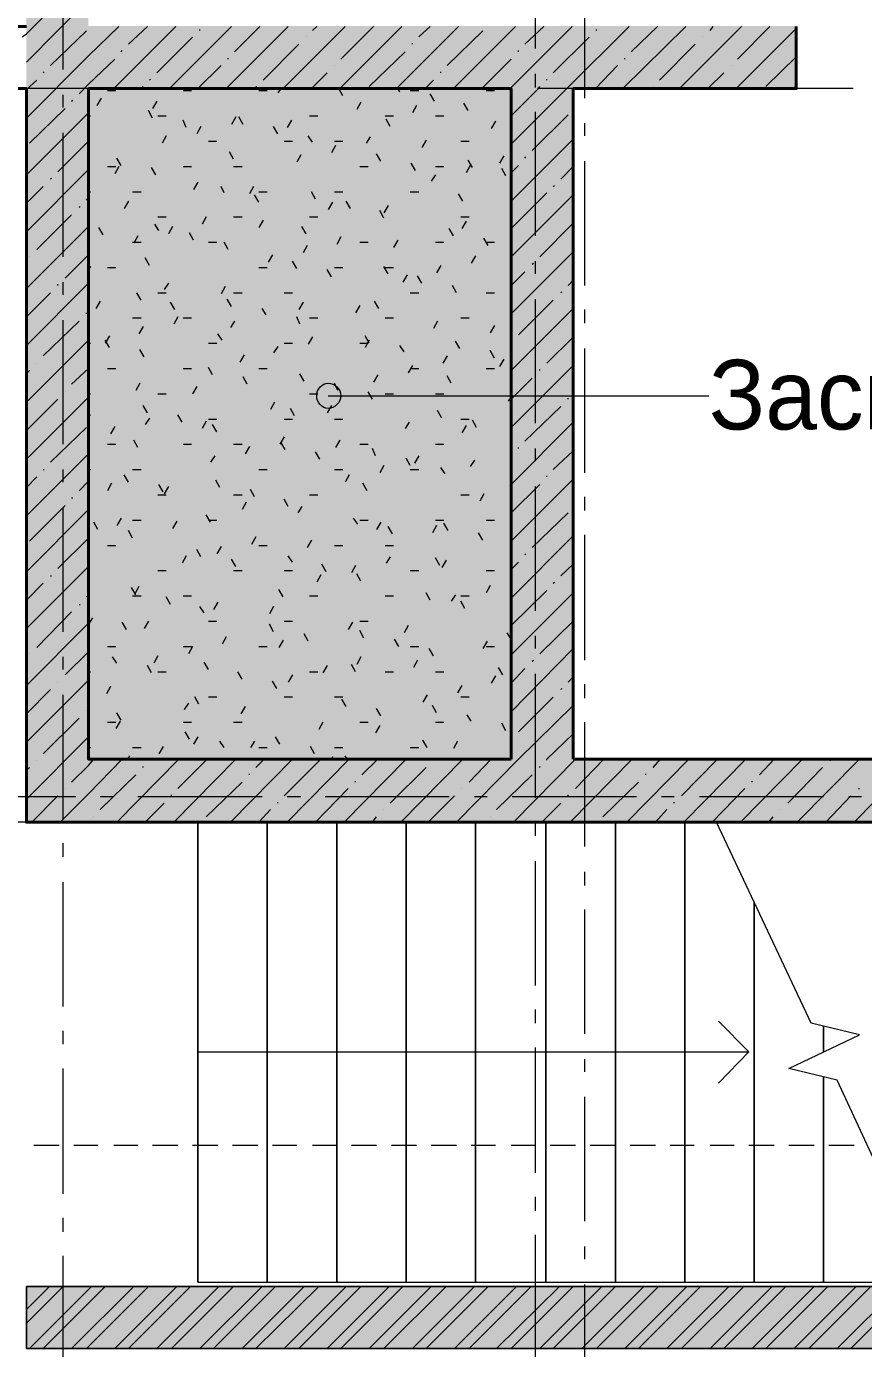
# Model space of a CAD drawing. Header units: millimetres. Extents: x -401725 to 250493, y 305116 to 802890.
# Drawn here: x -375129.738 to -375128.411, y 508976.454 to 508978.547 of the extents above; entities that cross this region are included whole.
import ezdxf

# ---------------------------------------------------------------- set-up
doc = ezdxf.new("R2010")
doc.units = ezdxf.units.MM
doc.layers.add('PDF _Геометрия', color=7, linetype='Continuous', true_color=0x1d1d1d)
doc.layers.add('PDF _Сплошная заливка', color=7, linetype='Continuous', true_color=0xffffff)
doc.layers.add('PDF _Текст', color=7, linetype='Continuous')

msp = doc.modelspace()

# ---------------------------------------------------------------- linework, layer by layer
at = {"layer": 'PDF _Геометрия', "color": 7, "lineweight": 9}
for points in [[(-375128.9314, 508978.5121), (-375128.9314, 508978.7088)], [(-375129.6797, 508978.4788), (-375129.6797, 508978.6754)], [(-375128.8531, 508978.4338), (-375128.8531, 508978.6304)], [(-375128.9314, 508978.4505), (-375128.9314, 508978.4721)], [(-375129.7381, 508977.2871), (-375129.7381, 508978.4487), (-375130.5447, 508978.4487)], [(-375129.6214, 508978.4488), (-375129.8181, 508978.4488)], [(-375129.5614, 508978.4488), (-375129.5814, 508978.4488)], [(-375129.3247, 508978.4488), (-375129.5214, 508978.4488)], [(-375129.2647, 508978.4488), (-375129.2847, 508978.4488)], [(-375129.0281, 508978.4488), (-375129.2247, 508978.4488)], [(-375128.9681, 508978.4488), (-375128.9881, 508978.4488)], [(-375128.7314, 508978.4488), (-375128.9281, 508978.4488)], [(-375128.6714, 508978.4488), (-375128.6931, 508978.4488)], [(-375128.4281, 508978.4488), (-375128.6314, 508978.4488)], [(-375129.6797, 508978.4188), (-375129.6797, 508978.4388)], [(-375128.9314, 508978.2155), (-375128.9314, 508978.4121)], [(-375129.6797, 508978.1821), (-375129.6797, 508978.3788)], [(-375128.8531, 508978.3738), (-375128.8531, 508978.3938)], [(-375128.8531, 508978.1371), (-375128.8531, 508978.3338)], [(-375128.9314, 508978.1555), (-375128.9314, 508978.1755)], [(-375129.6797, 508978.1221), (-375129.6797, 508978.1421)], [(-375128.9314, 508977.9188), (-375128.9314, 508978.1154)], [(-375128.8531, 508978.0771), (-375128.8531, 508978.0988)], [(-375129.6797, 508977.8855), (-375129.6797, 508978.0821)], [(-375128.8531, 508977.8405), (-375128.8531, 508978.0371)], [(-375129.2597, 508977.9621), (-375128.6564, 508977.9621)], [(-375128.9314, 508977.8588), (-375128.9314, 508977.8788)], [(-375129.6797, 508977.8255), (-375129.6797, 508977.8455)], [(-375128.9314, 508977.6221), (-375128.9314, 508977.8188)], [(-375128.8531, 508977.7805), (-375128.8531, 508977.8021)], [(-375129.6797, 508977.5888), (-375129.6797, 508977.7854)], [(-375128.8531, 508977.5438), (-375128.8531, 508977.7421)], [(-375128.9314, 508977.5621), (-375128.9314, 508977.5821)], [(-375129.6797, 508977.5288), (-375129.6797, 508977.5488)], [(-375128.9314, 508977.3255), (-375128.9314, 508977.5221)], [(-375128.8531, 508977.4838), (-375128.8531, 508977.5055)], [(-375129.6797, 508977.2921), (-375129.6797, 508977.4888)], [(-375128.8531, 508977.2488), (-375128.8531, 508977.4454)], [(-375129.6597, 508977.3271), (-375129.8581, 508977.3271)], [(-375129.5997, 508977.3271), (-375129.6214, 508977.3271)], [(-375129.3647, 508977.3271), (-375129.5614, 508977.3271)], [(-375129.3031, 508977.3271), (-375129.3247, 508977.3271)], [(-375129.0681, 508977.3271), (-375129.2647, 508977.3271)], [(-375129.0081, 508977.3271), (-375129.0281, 508977.3271)], [(-375128.7714, 508977.3271), (-375128.9681, 508977.3271)], [(-375128.7114, 508977.3271), (-375128.7314, 508977.3271)], [(-375128.4747, 508977.3271), (-375128.6714, 508977.3271)], [(-375128.4147, 508977.3271), (-375128.4347, 508977.3271)], [(-375129.4664, 508977.2871), (-375129.8147, 508977.2871), (-375129.8614, 508977.2871)], [(-375129.3564, 508977.2871), (-375129.4664, 508977.2871), (-375129.4664, 508976.5588), (-375129.4664, 508977.2871), (-375129.6397, 508977.2871)], [(-375129.3564, 508977.2871), (-375129.3564, 508976.5588), (-375129.3564, 508977.2871), (-375129.2464, 508977.2871)], [(-375129.2464, 508977.2871), (-375129.2464, 508976.5588), (-375129.2464, 508977.2871), (-375129.1364, 508977.2871)], [(-375129.1364, 508977.2871), (-375129.1364, 508976.5588), (-375129.1364, 508977.2871), (-375129.0264, 508977.2871)], [(-375129.0264, 508977.2871), (-375129.0264, 508976.5588), (-375129.0264, 508977.2871), (-375128.9147, 508977.2871)], [(-375128.9314, 508977.2655), (-375128.9314, 508977.2871)], [(-375128.9147, 508977.2871), (-375128.9147, 508976.5588), (-375128.9147, 508977.2871), (-375128.8047, 508977.2871)], [(-375128.8047, 508977.2871), (-375128.8047, 508976.5588), (-375128.8047, 508977.2871), (-375128.6947, 508977.2871)], [(-375128.6947, 508977.2871), (-375128.6947, 508976.5588), (-375128.6947, 508977.2871), (-375128.6447, 508977.2871)], [(-375128.4947, 508976.9688), (-375128.6447, 508977.2871)], [(-375127.5931, 508977.2871), (-375128.6447, 508977.2871)], [(-375129.6797, 508977.2321), (-375129.6797, 508977.2538)], [(-375128.9314, 508977.0288), (-375128.9314, 508977.2254)], [(-375128.8531, 508977.1871), (-375128.8531, 508977.2088)], [(-375129.6797, 508976.9955), (-375129.6797, 508977.1921)], [(-375128.8531, 508976.9521), (-375128.8531, 508977.1488)], [(-375128.9314, 508976.9688), (-375128.9314, 508976.9905)], [(-375129.6797, 508976.9355), (-375129.6797, 508976.9571)], [(-375128.6414, 508976.9721), (-375128.5931, 508976.9238), (-375128.6414, 508976.8738)], [(-375128.4181, 508976.9505), (-375128.4947, 508976.9688)], [(-375128.5297, 508976.8971), (-375128.4181, 508976.9504)], [(-375129.4664, 508976.9238), (-375129.3564, 508976.9238)], [(-375129.3564, 508976.9238), (-375129.2464, 508976.9238)], [(-375129.2464, 508976.9238), (-375129.1364, 508976.9238)], [(-375129.1364, 508976.9238), (-375129.0264, 508976.9238)], [(-375129.0264, 508976.9238), (-375128.9147, 508976.9238)], [(-375128.9314, 508976.7321), (-375128.9314, 508976.9304)], [(-375128.9147, 508976.9238), (-375128.8047, 508976.9238)], [(-375128.8047, 508976.9238), (-375128.6947, 508976.9238)], [(-375128.6947, 508976.9238), (-375128.5931, 508976.9238)], [(-375129.6797, 508976.6988), (-375129.6797, 508976.8971)], [(-375128.8531, 508976.8921), (-375128.8531, 508976.9121)], [(-375128.4531, 508976.8788), (-375128.5297, 508976.8971)], [(-375128.3047, 508976.5588), (-375128.4531, 508976.8788)], [(-375128.8531, 508976.6555), (-375128.8531, 508976.8521)], [(-375128.9314, 508976.6721), (-375128.9314, 508976.6938)], [(-375129.6797, 508976.6388), (-375129.6797, 508976.6605)], [(-375128.9314, 508976.4371), (-375128.9314, 508976.6338)], [(-375129.6797, 508976.4038), (-375129.6797, 508976.6004)], [(-375128.8531, 508976.5955), (-375128.8531, 508976.6154)], [(-375129.4664, 508976.5588), (-375129.3564, 508976.5588)], [(-375129.3564, 508976.5588), (-375129.2464, 508976.5588)], [(-375129.2464, 508976.5588), (-375129.1364, 508976.5588)], [(-375129.1364, 508976.5588), (-375129.0264, 508976.5588)], [(-375129.0264, 508976.5588), (-375128.9147, 508976.5588)], [(-375128.9147, 508976.5588), (-375128.8047, 508976.5588)], [(-375128.8047, 508976.5588), (-375128.6947, 508976.5588)], [(-375128.6947, 508976.5588), (-375128.5847, 508976.5588)], [(-375128.5847, 508976.5588), (-375128.4747, 508976.5588)], [(-375128.4747, 508976.5588), (-375128.3647, 508976.5588)], [(-375128.8531, 508976.3588), (-375128.8531, 508976.5554)]]:
    msp.add_lwpolyline(points, dxfattribs=at)
at = {"layer": 'PDF _Геометрия', "lineweight": 9}
for points in [[(-375129.7381, 508978.4905), (-375129.6397, 508978.5904)], [(-375129.7447, 508978.5305), (-375129.7381, 508978.5355), (-375129.6881, 508978.5854)], [(-375129.6397, 508978.5005), (-375129.5914, 508978.5471)], [(-375129.5997, 508978.4488), (-375129.5014, 508978.5471)], [(-375129.5764, 508978.5188), (-375129.5464, 508978.5471)], [(-375129.5114, 508978.4488), (-375129.4131, 508978.5471)], [(-375129.4214, 508978.4488), (-375129.3231, 508978.5471)], [(-375129.4081, 508978.5071), (-375129.3681, 508978.5471)], [(-375129.3314, 508978.4488), (-375129.2331, 508978.5471)], [(-375129.2847, 508978.5405), (-375129.2781, 508978.5471)], [(-375129.2414, 508978.4488), (-375129.1431, 508978.5471)], [(-375129.2397, 508978.4955), (-375129.1881, 508978.5471)], [(-375129.1514, 508978.4488), (-375129.0531, 508978.5471)], [(-375129.1164, 508978.5305), (-375129.0981, 508978.5471)], [(-375129.0614, 508978.4488), (-375128.9631, 508978.5471)], [(-375128.9714, 508978.4488), (-375128.8731, 508978.5471)], [(-375128.9481, 508978.5188), (-375128.9181, 508978.5471)], [(-375128.8814, 508978.4488), (-375128.7831, 508978.5471)], [(-375128.7931, 508978.4488), (-375128.6931, 508978.5471)], [(-375128.7797, 508978.5071), (-375128.7381, 508978.5471)], [(-375128.7031, 508978.4488), (-375128.6047, 508978.5471)], [(-375128.6547, 508978.5405), (-375128.6497, 508978.5471)], [(-375128.6114, 508978.4955), (-375128.5597, 508978.5471)], [(-375129.6997, 508978.4855), (-375129.6431, 508978.5404)], [(-375129.5314, 508978.4738), (-375129.4747, 508978.5304)], [(-375129.4631, 508978.5405), (-375129.4631, 508978.5421)], [(-375129.2947, 508978.5305), (-375129.2947, 508978.5305)], [(-375129.0714, 508978.4855), (-375129.0147, 508978.5404)], [(-375128.9031, 508978.4738), (-375128.8464, 508978.5304)], [(-375128.8347, 508978.5405), (-375128.8347, 508978.5421)], [(-375128.6664, 508978.5305), (-375128.6664, 508978.5305)], [(-375128.6131, 508978.4488), (-375128.5181, 508978.5438)], [(-375129.5881, 508978.5071), (-375129.5864, 508978.5088)], [(-375129.3631, 508978.4621), (-375129.3064, 508978.5188)], [(-375129.1947, 508978.4521), (-375129.1381, 508978.5071)], [(-375129.1264, 508978.5188), (-375129.1264, 508978.5205)], [(-375128.9581, 508978.5071), (-375128.9581, 508978.5088)], [(-375128.7347, 508978.4621), (-375128.6781, 508978.5188)], [(-375129.7381, 508978.4021), (-375129.6397, 508978.5004)], [(-375129.6397, 508978.4555), (-375129.5981, 508978.4954)], [(-375129.4664, 508978.4488), (-375129.4297, 508978.4854)], [(-375129.4181, 508978.4955), (-375129.4181, 508978.4971)], [(-375129.2497, 508978.4855), (-375129.2497, 508978.4855)], [(-375129.0164, 508978.4488), (-375128.9697, 508978.4954)], [(-375128.8364, 508978.4488), (-375128.8014, 508978.4854)], [(-375128.7897, 508978.4955), (-375128.7897, 508978.4971)], [(-375128.6214, 508978.4855), (-375128.6214, 508978.4855)], [(-375128.5664, 508978.4521), (-375128.5181, 508978.4988)], [(-375129.7381, 508978.4471), (-375129.7214, 508978.4621)], [(-375129.7114, 508978.4738), (-375129.7097, 508978.4755)], [(-375129.5431, 508978.4621), (-375129.5414, 508978.4638)], [(-375129.2864, 508978.4488), (-375129.2614, 508978.4738)], [(-375129.1064, 508978.4488), (-375129.0931, 508978.4621)], [(-375129.0814, 508978.4738), (-375129.0814, 508978.4755)], [(-375128.9131, 508978.4621), (-375128.9131, 508978.4638)], [(-375128.6581, 508978.4488), (-375128.6331, 508978.4738)], [(-375129.6547, 508978.4405), (-375129.6397, 508978.4555)], [(-375129.5564, 508978.4488), (-375129.5531, 508978.4521)], [(-375129.3747, 508978.4521), (-375129.3731, 508978.4521)], [(-375128.9697, 508978.3605), (-375128.8814, 508978.4488)], [(-375128.9697, 508978.4055), (-375128.9264, 508978.4488)], [(-375128.9264, 508978.4488), (-375128.9247, 508978.4521)], [(-375128.7447, 508978.4521), (-375128.7447, 508978.4521)], [(-375128.5231, 508978.4488), (-375128.5181, 508978.4538)], [(-375129.6664, 508978.4288), (-375129.6647, 508978.4305)], [(-375129.7381, 508978.3121), (-375129.6397, 508978.4104)], [(-375129.7331, 508978.3621), (-375129.6764, 508978.4171)], [(-375128.9364, 508978.3505), (-375128.8797, 508978.4071)], [(-375129.6881, 508978.3171), (-375129.6397, 508978.3654)], [(-375128.9697, 508978.2705), (-375128.8714, 508978.3688)], [(-375128.9481, 508978.3388), (-375128.9464, 508978.3405)], [(-375129.7381, 508978.2221), (-375129.6397, 508978.3204)], [(-375128.9697, 508978.3155), (-375128.9581, 508978.3271)], [(-375128.8914, 508978.3055), (-375128.8714, 508978.3255)], [(-375129.6997, 508978.3055), (-375129.6981, 508978.3071)], [(-375128.9031, 508978.2938), (-375128.9014, 508978.2955)], [(-375129.7381, 508978.2671), (-375129.7114, 508978.2938)], [(-375129.6431, 508978.2721), (-375129.6397, 508978.2755)], [(-375128.9697, 508978.2271), (-375128.9131, 508978.2838)], [(-375128.9697, 508978.1821), (-375128.8714, 508978.2804)], [(-375129.6547, 508978.2605), (-375129.6531, 508978.2621)], [(-375129.7214, 508978.1938), (-375129.6664, 508978.2488)], [(-375128.9247, 508978.1821), (-375128.8714, 508978.2354)], [(-375129.7381, 508978.1321), (-375129.6397, 508978.2304)], [(-375128.9697, 508978.0921), (-375128.8714, 508978.1904)], [(-375129.7331, 508978.1821), (-375129.7331, 508978.1821)], [(-375129.6764, 508978.1488), (-375129.6397, 508978.1855)], [(-375128.9364, 508978.1705), (-375128.9347, 508978.1721)], [(-375128.9697, 508978.1371), (-375128.9481, 508978.1588)], [(-375129.7381, 508978.0421), (-375129.6397, 508978.1404)], [(-375129.6881, 508978.1371), (-375129.6881, 508978.1388)], [(-375128.8914, 508978.1255), (-375128.8897, 508978.1271)], [(-375128.8797, 508978.1371), (-375128.8714, 508978.1455)], [(-375129.7381, 508978.0871), (-375129.6997, 508978.1254)], [(-375128.9581, 508978.0588), (-375128.9031, 508978.1138)], [(-375129.6431, 508978.0921), (-375129.6431, 508978.0938)], [(-375128.9697, 508978.0021), (-375128.8714, 508978.1004)], [(-375129.7114, 508978.0255), (-375129.6547, 508978.0804)], [(-375129.7381, 508977.9521), (-375129.6397, 508978.0504)], [(-375128.9697, 508978.0471), (-375128.9697, 508978.0488)], [(-375128.9131, 508978.0138), (-375128.8714, 508978.0554)], [(-375129.7381, 508977.9971), (-375129.7331, 508978.0021)], [(-375129.7214, 508978.0138), (-375129.7214, 508978.0138)], [(-375129.6664, 508977.9805), (-375129.6397, 508978.0055)], [(-375128.9697, 508977.9121), (-375128.8714, 508978.0104)], [(-375128.9247, 508978.0021), (-375128.9247, 508978.0038)], [(-375128.9697, 508977.9571), (-375128.9364, 508977.9904)], [(-375129.7381, 508977.8621), (-375129.6397, 508977.9604)], [(-375129.6764, 508977.9688), (-375129.6764, 508977.9688)], [(-375129.7381, 508977.9071), (-375129.6881, 508977.9571)], [(-375128.9481, 508977.8905), (-375128.8914, 508977.9454)], [(-375128.8797, 508977.9571), (-375128.8797, 508977.9588)], [(-375128.9697, 508977.8221), (-375128.8714, 508977.9204)], [(-375129.6997, 508977.8571), (-375129.6431, 508977.9121)], [(-375128.9581, 508977.8788), (-375128.9581, 508977.8805)], [(-375129.7381, 508977.7721), (-375129.6397, 508977.8704)], [(-375128.9697, 508977.8671), (-375128.9697, 508977.8671)], [(-375128.9031, 508977.8455), (-375128.8714, 508977.8754)], [(-375129.7114, 508977.8455), (-375129.7097, 508977.8455)], [(-375128.9131, 508977.8338), (-375128.9131, 508977.8355)], [(-375129.7381, 508977.8171), (-375129.7214, 508977.8338)], [(-375129.6547, 508977.8121), (-375129.6397, 508977.8271)], [(-375128.9697, 508977.7321), (-375128.8714, 508977.8304)], [(-375128.9697, 508977.7771), (-375128.9247, 508977.8221)], [(-375129.6664, 508977.8005), (-375129.6647, 508977.8005)], [(-375129.7381, 508977.6838), (-375129.6397, 508977.7821)], [(-375129.7331, 508977.7321), (-375129.6764, 508977.7888)], [(-375128.9364, 508977.7221), (-375128.8797, 508977.7771)], [(-375129.6881, 508977.6888), (-375129.6397, 508977.7371)], [(-375128.9697, 508977.6421), (-375128.8714, 508977.7404)], [(-375128.9481, 508977.7105), (-375128.9464, 508977.7121)], [(-375129.7381, 508977.5938), (-375129.6397, 508977.6921)], [(-375128.9697, 508977.6871), (-375128.9581, 508977.6988)], [(-375128.8914, 508977.6771), (-375128.8714, 508977.6955)], [(-375129.6997, 508977.6771), (-375129.6981, 508977.6771)], [(-375128.9031, 508977.6655), (-375128.9014, 508977.6671)], [(-375129.7381, 508977.6388), (-375129.7114, 508977.6655)], [(-375129.6431, 508977.6438), (-375129.6397, 508977.6471)], [(-375128.9697, 508977.5988), (-375128.9131, 508977.6538)], [(-375128.9697, 508977.5521), (-375128.8714, 508977.6504)], [(-375129.6547, 508977.6321), (-375129.6531, 508977.6321)], [(-375129.7214, 508977.5638), (-375129.6664, 508977.6204)], [(-375128.9247, 508977.5538), (-375128.8714, 508977.6054)], [(-375129.7381, 508977.5038), (-375129.6397, 508977.6021)], [(-375128.9697, 508977.4621), (-375128.8714, 508977.5621)], [(-375129.7331, 508977.5538), (-375129.7331, 508977.5538)], [(-375129.6764, 508977.5205), (-375129.6397, 508977.5571)], [(-375128.9364, 508977.5421), (-375128.9347, 508977.5438)], [(-375128.9697, 508977.5071), (-375128.9481, 508977.5305)], [(-375129.7381, 508977.4138), (-375129.6397, 508977.5121)], [(-375129.6881, 508977.5088), (-375129.6881, 508977.5088)], [(-375128.8797, 508977.5088), (-375128.8714, 508977.5171)], [(-375129.7381, 508977.4588), (-375129.6997, 508977.4971)], [(-375128.9581, 508977.4305), (-375128.9031, 508977.4854)], [(-375128.8914, 508977.4971), (-375128.8897, 508977.4988)], [(-375129.6431, 508977.4638), (-375129.6431, 508977.4638)], [(-375128.9581, 508977.3871), (-375128.8714, 508977.4721)], [(-375129.7114, 508977.3955), (-375129.6547, 508977.4521)], [(-375129.7381, 508977.3238), (-375129.6397, 508977.4221)], [(-375128.9697, 508977.4188), (-375128.9697, 508977.4188)], [(-375128.9131, 508977.3855), (-375128.9131, 508977.3871), (-375128.8714, 508977.4271)], [(-375129.7381, 508977.3688), (-375129.7331, 508977.3738)], [(-375129.7214, 508977.3855), (-375129.7214, 508977.3855)], [(-375129.6664, 508977.3505), (-375129.6397, 508977.3771)], [(-375129.6397, 508977.3321), (-375129.5864, 508977.3871)], [(-375129.6397, 508977.3771), (-375129.6314, 508977.3871)], [(-375129.5947, 508977.2871), (-375129.4964, 508977.3871)], [(-375129.5531, 508977.3738), (-375129.5531, 508977.3755)], [(-375129.5431, 508977.3855), (-375129.5414, 508977.3871)], [(-375129.5047, 508977.2871), (-375129.4064, 508977.3871)], [(-375129.4981, 508977.3405), (-375129.4514, 508977.3871)], [(-375129.4147, 508977.2871), (-375129.3164, 508977.3871)], [(-375129.3747, 508977.3738), (-375129.3614, 508977.3871)], [(-375129.3297, 508977.3288), (-375129.2731, 508977.3854)], [(-375129.3247, 508977.2871), (-375129.2264, 508977.3871)], [(-375129.2347, 508977.2871), (-375129.1364, 508977.3871)], [(-375129.2064, 508977.3621), (-375129.1814, 508977.3871)], [(-375129.1614, 508977.3171), (-375129.1047, 508977.3738)], [(-375129.1447, 508977.2871), (-375129.0464, 508977.3871)], [(-375129.0931, 508977.3855), (-375129.0931, 508977.3855)], [(-375129.0564, 508977.2871), (-375128.9581, 508977.3871)], [(-375129.0364, 508977.3505), (-375129.0014, 508977.3871)], [(-375128.9664, 508977.2871), (-375128.8681, 508977.3871)], [(-375128.9247, 508977.3738), (-375128.9247, 508977.3755)], [(-375128.8764, 508977.2871), (-375128.7781, 508977.3871)], [(-375128.8681, 508977.3405), (-375128.8231, 508977.3871)], [(-375128.7864, 508977.2871), (-375128.6881, 508977.3871)], [(-375128.7447, 508977.3738), (-375128.7331, 508977.3871)], [(-375128.6997, 508977.3288), (-375128.6447, 508977.3854)], [(-375128.6964, 508977.2871), (-375128.5981, 508977.3871)], [(-375128.6064, 508977.2871), (-375128.5081, 508977.3871)], [(-375128.5764, 508977.3621), (-375128.5531, 508977.3871)], [(-375128.5314, 508977.3171), (-375128.4764, 508977.3738)], [(-375128.5164, 508977.2871), (-375128.4181, 508977.3871)], [(-375128.4647, 508977.3855), (-375128.4631, 508977.3855)], [(-375128.4264, 508977.2871), (-375128.3281, 508977.3871)], [(-375129.6214, 508977.3071), (-375129.5647, 508977.3621)], [(-375129.3847, 508977.3621), (-375129.3847, 508977.3638)], [(-375128.9931, 508977.3071), (-375128.9364, 508977.3621)], [(-375128.7564, 508977.3621), (-375128.7564, 508977.3638)], [(-375129.6847, 508977.2871), (-375129.6397, 508977.3321)], [(-375129.6764, 508977.3405), (-375129.6764, 508977.3405)], [(-375129.4531, 508977.2955), (-375129.3964, 508977.3504)], [(-375129.2797, 508977.2871), (-375129.2281, 508977.3404)], [(-375129.2164, 508977.3505), (-375129.2164, 508977.3521)], [(-375129.0481, 508977.3405), (-375129.0481, 508977.3405)], [(-375128.8247, 508977.2955), (-375128.7681, 508977.3504)], [(-375128.6514, 508977.2871), (-375128.5997, 508977.3404)], [(-375128.5881, 508977.3505), (-375128.5881, 508977.3521)], [(-375128.4197, 508977.3405), (-375128.4181, 508977.3405)], [(-375129.7297, 508977.2871), (-375129.6881, 508977.3288)], [(-375129.5497, 508977.2871), (-375129.5197, 508977.3171)], [(-375129.5081, 508977.3288), (-375129.5081, 508977.3305)], [(-375129.3397, 508977.3171), (-375129.3397, 508977.3188)], [(-375129.1014, 508977.2871), (-375129.0597, 508977.3288)], [(-375128.9214, 508977.2871), (-375128.8914, 508977.3171)], [(-375128.8797, 508977.3288), (-375128.8797, 508977.3305)], [(-375128.7114, 508977.3171), (-375128.7114, 508977.3188)], [(-375128.4714, 508977.2871), (-375128.4314, 508977.3288)], [(-375129.6314, 508977.2955), (-375129.6314, 508977.2955)], [(-375129.3697, 508977.2871), (-375129.3514, 508977.3071)], [(-375129.1897, 508977.2871), (-375129.1831, 508977.2955)], [(-375129.1714, 508977.3071), (-375129.1714, 508977.3071)], [(-375129.0031, 508977.2955), (-375129.0031, 508977.2955)], [(-375128.7414, 508977.2871), (-375128.7231, 508977.3071)], [(-375128.5614, 508977.2871), (-375128.5547, 508977.2955)], [(-375128.5431, 508977.3071), (-375128.5431, 508977.3071)]]:
    msp.add_lwpolyline(points, dxfattribs=at)
at = {"layer": 'PDF _Геометрия', "color": 7, "lineweight": 40}
for points in [[(-375129.7381, 508978.5471), (-375129.8164, 508978.5471), (-375129.8164, 508978.4488), (-375129.7381, 508978.4488)], [(-375128.8714, 508978.4488), (-375128.5181, 508978.4488), (-375128.5181, 508978.5471)], [(-375129.7381, 508978.4488), (-375129.7381, 508977.2872), (-375129.6397, 508977.2872)], [(-375129.6397, 508978.4488), (-375128.9698, 508978.4488)], [(-375128.9697, 508977.3871), (-375129.6397, 508977.3871), (-375129.6397, 508978.4487)], [(-375128.9697, 508978.4488), (-375128.9697, 508977.3872)], [(-375128.8714, 508977.3871), (-375128.8714, 508978.4487)], [(-375127.5931, 508977.3871), (-375128.8713, 508977.3871)], [(-375129.6397, 508977.2871), (-375127.5931, 508977.2871)]]:
    msp.add_lwpolyline(points, dxfattribs=at)
at = {"layer": 'PDF _Геометрия', "color": 7, "lineweight": 20}
msp.add_lwpolyline([(-375128.9697, 508978.4488), (-375129.6397, 508978.4488), (-375129.6397, 508977.3872), (-375128.9697, 508977.3872)], close=True, dxfattribs=at)
at = {"layer": 'PDF _Геометрия', "color": 8, "lineweight": 9, "true_color": 0x808080}
for points in [[(-375129.6097, 508978.4455), (-375129.5964, 508978.4455)], [(-375129.4897, 508978.4455), (-375129.4764, 508978.4455)], [(-375129.4264, 508978.4488), (-375129.4281, 508978.4471)], [(-375129.3697, 508978.4455), (-375129.3564, 508978.4455)], [(-375129.3347, 508978.4488), (-375129.3397, 508978.4421)], [(-375129.2364, 508978.4371), (-375129.2431, 508978.4488)], [(-375129.1464, 508978.4438), (-375129.1497, 508978.4488)], [(-375129.1297, 508978.4455), (-375129.1164, 508978.4455)], [(-375129.0097, 508978.4455), (-375128.9964, 508978.4455)], [(-375129.6197, 508978.4338), (-375129.6264, 508978.4221)], [(-375129.5314, 508978.4288), (-375129.5381, 508978.4171)], [(-375129.2081, 508978.4271), (-375129.2147, 508978.4155)], [(-375129.1197, 508978.4221), (-375129.1264, 508978.4105)], [(-375129.0914, 508978.4288), (-375129.0981, 508978.4405)], [(-375129.0381, 508978.4138), (-375129.0447, 508978.4255)], [(-375129.6397, 508978.4055), (-375129.6364, 508978.4055)], [(-375129.5381, 508978.4021), (-375129.5447, 508978.4138)], [(-375129.5297, 508978.4055), (-375129.5164, 508978.4055)], [(-375129.4064, 508978.4038), (-375129.4131, 508978.3921)], [(-375129.3947, 508978.3921), (-375129.4014, 508978.4038)], [(-375129.2897, 508978.4055), (-375129.2764, 508978.4055)], [(-375129.1697, 508978.4055), (-375129.1564, 508978.4055)], [(-375129.1614, 508978.3888), (-375129.1681, 508978.4005)], [(-375129.0897, 508978.4055), (-375129.0764, 508978.4055)], [(-375129.4847, 508978.3871), (-375129.4897, 508978.3988)], [(-375129.4614, 508978.3888), (-375129.4681, 508978.3771)], [(-375129.3397, 508978.3771), (-375129.3464, 508978.3888)], [(-375129.3181, 508978.3988), (-375129.3247, 508978.3871)], [(-375128.9947, 508978.3971), (-375129.0014, 508978.3855)], [(-375129.5164, 508978.3738), (-375129.5231, 508978.3621)], [(-375129.4497, 508978.3655), (-375129.4364, 508978.3655)], [(-375129.3297, 508978.3655), (-375129.3164, 508978.3655)], [(-375129.2847, 508978.3638), (-375129.2914, 508978.3738)], [(-375129.2481, 508978.3588), (-375129.2547, 508978.3471)], [(-375129.2497, 508978.3655), (-375129.2364, 508978.3655)], [(-375129.1931, 508978.3721), (-375129.1997, 508978.3621)], [(-375129.1047, 508978.3671), (-375129.1114, 508978.3555)], [(-375129.0497, 508978.3655), (-375129.0364, 508978.3655)], [(-375129.5881, 508978.3271), (-375129.5947, 508978.3388)], [(-375129.4097, 508978.3371), (-375129.4164, 508978.3488)], [(-375129.3031, 508978.3438), (-375129.3097, 508978.3321)], [(-375129.1764, 508978.3338), (-375129.1831, 508978.3455)], [(-375128.9814, 508978.3421), (-375128.9881, 508978.3305)], [(-375129.6097, 508978.3255), (-375129.5964, 508978.3255)], [(-375129.5914, 508978.3255), (-375129.5981, 508978.3138)], [(-375129.5331, 508978.3121), (-375129.5397, 508978.3238)], [(-375129.4897, 508978.3255), (-375129.4764, 508978.3255)], [(-375129.4097, 508978.3255), (-375129.3964, 508978.3255)], [(-375129.2097, 508978.3255), (-375129.1964, 508978.3255)], [(-375129.1214, 508978.3188), (-375129.1281, 508978.3305)], [(-375129.0897, 508978.3255), (-375129.0764, 508978.3255)], [(-375129.0347, 508978.3271), (-375129.0414, 508978.3155)], [(-375129.0314, 508978.3238), (-375129.0381, 508978.3355)], [(-375128.9781, 508978.3105), (-375128.9847, 508978.3221)], [(-375129.4664, 508978.3005), (-375129.4731, 508978.2888)], [(-375129.0897, 508978.3121), (-375129.0964, 508978.3021)], [(-375129.6397, 508978.2855), (-375129.6364, 508978.2855)], [(-375129.5697, 508978.2855), (-375129.5564, 508978.2855)], [(-375129.4247, 508978.2838), (-375129.4297, 508978.2938)], [(-375129.3781, 508978.2938), (-375129.3847, 508978.2821)], [(-375129.3697, 508978.2688), (-375129.3764, 508978.2805)], [(-375129.3697, 508978.2855), (-375129.3564, 508978.2855)], [(-375129.2797, 508978.2738), (-375129.2864, 508978.2855)], [(-375129.2497, 508978.2855), (-375129.2364, 508978.2855)], [(-375129.1297, 508978.2855), (-375129.1164, 508978.2855)], [(-375129.0464, 508978.2705), (-375129.0531, 508978.2821)], [(-375129.5764, 508978.2705), (-375129.5831, 508978.2588)], [(-375129.2531, 508978.2688), (-375129.2597, 508978.2571)], [(-375129.2247, 508978.2588), (-375129.2314, 508978.2705)], [(-375129.1714, 508978.2438), (-375129.1781, 508978.2555)], [(-375129.1647, 508978.2638), (-375129.1714, 508978.2521)], [(-375129.5281, 508978.2238), (-375129.5347, 508978.2338)], [(-375129.5297, 508978.2455), (-375129.5164, 508978.2455)], [(-375129.4531, 508978.2455), (-375129.4597, 508978.2338)], [(-375129.4097, 508978.2455), (-375129.3964, 508978.2455)], [(-375129.3631, 508978.2405), (-375129.3697, 508978.2288)], [(-375129.2897, 508978.2455), (-375129.2764, 508978.2455)], [(-375129.0497, 508978.2455), (-375129.0364, 508978.2455)], [(-375129.0414, 508978.2388), (-375129.0481, 508978.2271)], [(-375129.6164, 508978.2171), (-375129.6231, 508978.2288)], [(-375129.5614, 508978.2155), (-375129.5681, 508978.2038)], [(-375129.5064, 508978.2305), (-375129.5131, 508978.2188)], [(-375129.4731, 508978.2088), (-375129.4797, 508978.2205)], [(-375129.2947, 508978.2188), (-375129.3014, 508978.2305)], [(-375129.2397, 508978.2138), (-375129.2464, 508978.2021)], [(-375129.0614, 508978.2155), (-375129.0681, 508978.2271)], [(-375129.0064, 508978.2005), (-375129.0131, 508978.2121)], [(-375129.5697, 508978.2055), (-375129.5564, 508978.2055)], [(-375129.4497, 508978.2055), (-375129.4364, 508978.2055)], [(-375129.4181, 508978.1938), (-375129.4247, 508978.2055)], [(-375129.2931, 508978.2005), (-375129.2997, 508978.1888)], [(-375129.2097, 508978.2055), (-375129.1964, 508978.2055)], [(-375129.1497, 508978.2088), (-375129.1564, 508978.1971)], [(-375129.0897, 508978.2055), (-375129.0764, 508978.2055)], [(-375129.0097, 508978.2055), (-375128.9964, 508978.2055)], [(-375129.5431, 508978.1688), (-375129.5497, 508978.1805)], [(-375129.3481, 508978.1855), (-375129.3547, 508978.1738)], [(-375129.3097, 508978.1638), (-375129.3164, 508978.1755)], [(-375129.0264, 508978.1838), (-375129.0331, 508978.1721)], [(-375129.6364, 508978.1671), (-375129.6397, 508978.1605)], [(-375129.6097, 508978.1655), (-375129.5964, 508978.1655)], [(-375129.3697, 508978.1655), (-375129.3564, 508978.1655)], [(-375129.2547, 508978.1505), (-375129.2614, 508978.1621)], [(-375129.2497, 508978.1655), (-375129.2364, 508978.1655)], [(-375129.1647, 508978.1555), (-375129.1714, 508978.1671)], [(-375129.1697, 508978.1655), (-375129.1564, 508978.1655)], [(-375129.1347, 508978.1538), (-375129.1414, 508978.1421)], [(-375129.1114, 508978.1405), (-375129.1181, 508978.1521)], [(-375129.0814, 508978.1688), (-375129.0881, 508978.1571)], [(-375129.5131, 508978.1405), (-375129.5197, 508978.1305)], [(-375129.4231, 508978.1355), (-375129.4297, 508978.1238)], [(-375129.0564, 508978.1255), (-375129.0631, 508978.1371)], [(-375129.6214, 508978.1121), (-375129.6281, 508978.1005)], [(-375129.5564, 508978.1138), (-375129.5631, 508978.1255)], [(-375129.5297, 508978.1255), (-375129.5164, 508978.1255)], [(-375129.5031, 508978.0988), (-375129.5097, 508978.1105)], [(-375129.4131, 508978.1038), (-375129.4197, 508978.1155)], [(-375129.4097, 508978.1255), (-375129.3964, 508978.1255)], [(-375129.3297, 508978.1255), (-375129.3164, 508978.1255)], [(-375129.2997, 508978.1105), (-375129.3064, 508978.0988)], [(-375129.1797, 508978.1005), (-375129.1864, 508978.1121)], [(-375129.1297, 508978.1255), (-375129.1164, 508978.1255)], [(-375129.0097, 508978.1255), (-375128.9964, 508978.1255)], [(-375129.5697, 508978.0855), (-375129.5564, 508978.0855)], [(-375129.4981, 508978.0871), (-375129.5047, 508978.0755)], [(-375129.4897, 508978.0855), (-375129.4764, 508978.0855)], [(-375129.3581, 508978.0905), (-375129.3647, 508978.1005)], [(-375129.3047, 508978.0755), (-375129.3097, 508978.0871)], [(-375129.2897, 508978.0855), (-375129.2764, 508978.0855)], [(-375129.2097, 508978.1055), (-375129.2164, 508978.0938)], [(-375129.1697, 508978.0855), (-375129.1564, 508978.0855)], [(-375129.0497, 508978.0855), (-375129.0364, 508978.0855)], [(-375129.5531, 508978.0721), (-375129.5597, 508978.0605)], [(-375129.4081, 508978.0805), (-375129.4147, 508978.0705)], [(-375129.0864, 508978.0805), (-375129.0931, 508978.0688)], [(-375128.9964, 508978.0738), (-375129.0031, 508978.0621)], [(-375129.6397, 508978.0455), (-375129.6364, 508978.0455)], [(-375129.6064, 508978.0571), (-375129.6131, 508978.0455)], [(-375129.6064, 508978.0388), (-375129.6131, 508978.0505)], [(-375129.4497, 508978.0455), (-375129.4364, 508978.0455)], [(-375129.4281, 508978.0505), (-375129.4347, 508978.0605)], [(-375129.3297, 508978.0455), (-375129.3164, 508978.0455)], [(-375129.2847, 508978.0555), (-375129.2914, 508978.0438)], [(-375129.2097, 508978.0455), (-375129.1964, 508978.0455)], [(-375129.1947, 508978.0455), (-375129.2014, 508978.0571)], [(-375129.1947, 508978.0505), (-375129.2014, 508978.0388)], [(-375129.0514, 508978.0371), (-375129.0581, 508978.0488)], [(-375129.5514, 508978.0238), (-375129.5581, 508978.0355)], [(-375129.3931, 508978.0271), (-375129.3997, 508978.0155)], [(-375129.3397, 508978.0405), (-375129.3464, 508978.0305)], [(-375129.1397, 508978.0321), (-375129.1464, 508978.0421)], [(-375129.0714, 508978.0255), (-375129.0781, 508978.0138)], [(-375128.9964, 508978.0221), (-375129.0031, 508978.0338)], [(-375129.6097, 508978.0055), (-375129.5964, 508978.0055)], [(-375129.4897, 508978.0055), (-375129.4764, 508978.0055)], [(-375129.4431, 508977.9955), (-375129.4497, 508978.0071)], [(-375129.3697, 508978.0055), (-375129.3564, 508978.0055)], [(-375129.1264, 508978.0105), (-375129.1331, 508977.9988)], [(-375129.1297, 508978.0055), (-375129.1164, 508978.0055)], [(-375129.0097, 508978.0055), (-375128.9964, 508978.0055)], [(-375128.9814, 508978.0205), (-375128.9881, 508978.0088)], [(-375129.5581, 508977.9821), (-375129.5647, 508977.9705)], [(-375129.3881, 508977.9805), (-375129.3947, 508977.9921)], [(-375129.2981, 508977.9855), (-375129.3047, 508977.9971)], [(-375129.2447, 508977.9705), (-375129.2497, 508977.9821)], [(-375129.1814, 508977.9955), (-375129.1881, 508977.9838)], [(-375129.0647, 508977.9821), (-375129.0714, 508977.9938)], [(-375129.6397, 508977.9655), (-375129.6364, 508977.9655)], [(-375129.5297, 508977.9655), (-375129.5164, 508977.9655)], [(-375129.4681, 508977.9771), (-375129.4747, 508977.9655)], [(-375129.2897, 508977.9655), (-375129.2764, 508977.9655)], [(-375129.1897, 508977.9571), (-375129.1964, 508977.9688)], [(-375129.1697, 508977.9655), (-375129.1564, 508977.9655)], [(-375129.0897, 508977.9655), (-375129.0764, 508977.9655)], [(-375128.9697, 508977.9605), (-375128.9747, 508977.9538)], [(-375129.5464, 508977.9355), (-375129.5531, 508977.9471)], [(-375129.3447, 508977.9521), (-375129.3514, 508977.9405)], [(-375129.3131, 508977.9305), (-375129.3197, 508977.9421)], [(-375129.2547, 508977.9471), (-375129.2614, 508977.9355)], [(-375129.0797, 508977.9271), (-375129.0864, 508977.9388)], [(-375129.6364, 508977.9305), (-375129.6397, 508977.9371)], [(-375129.5431, 508977.9271), (-375129.5497, 508977.9171)], [(-375129.4914, 508977.9205), (-375129.4981, 508977.9321)], [(-375129.4531, 508977.9221), (-375129.4597, 508977.9105)], [(-375129.4497, 508977.9255), (-375129.4364, 508977.9255)], [(-375129.3297, 508977.9255), (-375129.3164, 508977.9255)], [(-375129.2497, 508977.9255), (-375129.2364, 508977.9255)], [(-375129.1314, 508977.9205), (-375129.1381, 508977.9105)], [(-375129.0497, 508977.9255), (-375129.0364, 508977.9255)], [(-375129.0247, 508977.9121), (-375129.0314, 508977.9238)], [(-375129.5981, 508977.9138), (-375129.6047, 508977.9021)], [(-375129.4364, 508977.9055), (-375129.4431, 508977.9171)], [(-375129.3297, 508977.8971), (-375129.3364, 508977.8855)], [(-375129.0414, 508977.9155), (-375129.0481, 508977.9038)], [(-375129.6097, 508977.8855), (-375129.5964, 508977.8855)], [(-375129.5614, 508977.8805), (-375129.5681, 508977.8921)], [(-375129.4897, 508977.8855), (-375129.4764, 508977.8855)], [(-375129.4097, 508977.8855), (-375129.3964, 508977.8855)], [(-375129.3847, 508977.8821), (-375129.3914, 508977.8705)], [(-375129.3281, 508977.8771), (-375129.3347, 508977.8888)], [(-375129.2414, 508977.8921), (-375129.2481, 508977.8805)], [(-375129.2097, 508977.8855), (-375129.1964, 508977.8855)], [(-375129.1847, 508977.8671), (-375129.1897, 508977.8788)], [(-375129.0897, 508977.8855), (-375129.0764, 508977.8855)], [(-375129.4397, 508977.8671), (-375129.4464, 508977.8571)], [(-375129.2731, 508977.8621), (-375129.2797, 508977.8738)], [(-375129.1297, 508977.8521), (-375129.1364, 508977.8638)], [(-375129.1164, 508977.8671), (-375129.1231, 508977.8555)], [(-375129.0281, 508977.8605), (-375129.0347, 508977.8505)], [(-375129.6397, 508977.8455), (-375129.6364, 508977.8455)], [(-375129.5764, 508977.8255), (-375129.5831, 508977.8371)], [(-375129.5697, 508977.8455), (-375129.5564, 508977.8455)], [(-375129.3697, 508977.8455), (-375129.3564, 508977.8455)], [(-375129.2497, 508977.8455), (-375129.2364, 508977.8455)], [(-375129.2264, 508977.8371), (-375129.2331, 508977.8255)], [(-375129.1714, 508977.8521), (-375129.1781, 508977.8405)], [(-375129.1297, 508977.8455), (-375129.1164, 508977.8455)], [(-375129.0747, 508977.8388), (-375129.0814, 508977.8488)], [(-375129.6031, 508977.8238), (-375129.6097, 508977.8121)], [(-375129.5214, 508977.8105), (-375129.5281, 508977.8221)], [(-375129.5131, 508977.8188), (-375129.5197, 508977.8071)], [(-375129.4314, 508977.8171), (-375129.4381, 508977.8288)], [(-375129.3764, 508977.8021), (-375129.3831, 508977.8138)], [(-375129.1981, 508977.8121), (-375129.2047, 508977.8238)], [(-375128.9697, 508977.8171), (-375128.9714, 508977.8205)], [(-375129.5297, 508977.8055), (-375129.5164, 508977.8055)], [(-375129.4097, 508977.8055), (-375129.3964, 508977.8055)], [(-375129.3897, 508977.7938), (-375129.3964, 508977.7821)], [(-375129.3231, 508977.7871), (-375129.3297, 508977.7988)], [(-375129.2897, 508977.8055), (-375129.2764, 508977.8055)], [(-375129.0497, 508977.8055), (-375129.0364, 508977.8055)], [(-375129.0131, 508977.8071), (-375129.0197, 508977.7955)], [(-375129.4464, 508977.7621), (-375129.4531, 508977.7738)], [(-375129.3014, 508977.7871), (-375129.3081, 508977.7771)], [(-375129.6247, 508977.7505), (-375129.6314, 508977.7621)], [(-375129.5881, 508977.7688), (-375129.5947, 508977.7571)], [(-375129.5697, 508977.7655), (-375129.5564, 508977.7655)], [(-375129.4997, 508977.7638), (-375129.5064, 508977.7521)], [(-375129.4497, 508977.7655), (-375129.4364, 508977.7655)], [(-375129.2131, 508977.7588), (-375129.2197, 508977.7688)], [(-375129.2097, 508977.7655), (-375129.1964, 508977.7655)], [(-375129.1764, 508977.7621), (-375129.1831, 508977.7505)], [(-375129.1581, 508977.7438), (-375129.1647, 508977.7555)], [(-375129.0881, 508977.7571), (-375129.0947, 508977.7455)], [(-375129.0897, 508977.7655), (-375129.0764, 508977.7655)], [(-375129.0697, 508977.7488), (-375129.0764, 508977.7605)], [(-375129.0097, 508977.7655), (-375128.9964, 508977.7655)], [(-375129.5697, 508977.7371), (-375129.5764, 508977.7488)], [(-375129.3747, 508977.7388), (-375129.3814, 508977.7271)], [(-375129.2864, 508977.7338), (-375129.2931, 508977.7221)], [(-375129.0147, 508977.7338), (-375129.0214, 508977.7455)], [(-375129.6097, 508977.7255), (-375129.5964, 508977.7255)], [(-375129.4847, 508977.7088), (-375129.4914, 508977.6971)], [(-375129.4614, 508977.7071), (-375129.4681, 508977.7188)], [(-375129.4297, 508977.7238), (-375129.4364, 508977.7121)], [(-375129.3697, 508977.7255), (-375129.3564, 508977.7255)], [(-375129.3164, 508977.6988), (-375129.3231, 508977.7088)], [(-375129.2497, 508977.7255), (-375129.2364, 508977.7255)], [(-375129.1697, 508977.7255), (-375129.1564, 508977.7255)], [(-375129.4064, 508977.6921), (-375129.4131, 508977.7038)], [(-375129.2631, 508977.6838), (-375129.2697, 508977.6955)], [(-375129.2164, 508977.6938), (-375129.2231, 508977.6821)], [(-375129.1614, 508977.7071), (-375129.1681, 508977.6971)], [(-375129.0831, 508977.6938), (-375129.0897, 508977.7055)], [(-375129.0731, 508977.7021), (-375129.0797, 508977.6905)], [(-375129.5297, 508977.6855), (-375129.5164, 508977.6855)], [(-375129.4097, 508977.6855), (-375129.3964, 508977.6855)], [(-375129.3297, 508977.6855), (-375129.3164, 508977.6855)], [(-375129.2714, 508977.6788), (-375129.2781, 508977.6671)], [(-375129.2081, 508977.6688), (-375129.2147, 508977.6805)], [(-375129.1297, 508977.6855), (-375129.1164, 508977.6855)], [(-375129.0097, 508977.6855), (-375128.9964, 508977.6855)], [(-375129.5647, 508977.6471), (-375129.5714, 508977.6588)], [(-375129.5597, 508977.6605), (-375129.5664, 508977.6488)], [(-375129.3314, 508977.6438), (-375129.3381, 508977.6555)], [(-375129.0981, 508977.6388), (-375129.1047, 508977.6505)], [(-375129.0581, 508977.6471), (-375129.0647, 508977.6371)], [(-375129.0031, 508977.6621), (-375129.0097, 508977.6505)], [(-375129.5697, 508977.6455), (-375129.5564, 508977.6455)], [(-375129.5097, 508977.6321), (-375129.5164, 508977.6438)], [(-375129.4897, 508977.6455), (-375129.4764, 508977.6455)], [(-375129.4564, 508977.6188), (-375129.4631, 508977.6288)], [(-375129.4347, 508977.6355), (-375129.4414, 508977.6238)], [(-375129.3464, 508977.6288), (-375129.3531, 508977.6171)], [(-375129.2897, 508977.6455), (-375129.2764, 508977.6455)], [(-375129.1697, 508977.6455), (-375129.1564, 508977.6455)], [(-375129.0497, 508977.6455), (-375129.0364, 508977.6455)], [(-375129.0431, 508977.6255), (-375129.0497, 508977.6371)], [(-375129.6331, 508977.6105), (-375129.6397, 508977.6005)], [(-375129.6397, 508977.6055), (-375129.6364, 508977.6055)], [(-375129.5797, 508977.5921), (-375129.5864, 508977.6038)], [(-375129.5447, 508977.6055), (-375129.5514, 508977.5938)], [(-375129.4497, 508977.6055), (-375129.4364, 508977.6055)], [(-375129.3297, 508977.6055), (-375129.3164, 508977.6055)], [(-375129.2214, 508977.6038), (-375129.2281, 508977.5921)], [(-375129.2097, 508977.6055), (-375129.1964, 508977.6055)], [(-375129.3464, 508977.5888), (-375129.3531, 508977.6005)], [(-375129.2914, 508977.5738), (-375129.2981, 508977.5855)], [(-375129.2031, 508977.5788), (-375129.2097, 508977.5905)], [(-375129.1331, 508977.5988), (-375129.1397, 508977.5871)], [(-375128.9697, 508977.5771), (-375128.9764, 508977.5871)], [(-375129.6097, 508977.5655), (-375129.5964, 508977.5655)], [(-375129.4897, 508977.5655), (-375129.4764, 508977.5655)], [(-375129.4747, 508977.5655), (-375129.4814, 508977.5538)], [(-375129.4214, 508977.5805), (-375129.4281, 508977.5688)], [(-375129.3697, 508977.5655), (-375129.3564, 508977.5655)], [(-375129.3314, 508977.5755), (-375129.3381, 508977.5638)], [(-375129.1481, 508977.5655), (-375129.1547, 508977.5771)], [(-375129.1297, 508977.5655), (-375129.1164, 508977.5655)], [(-375129.0931, 508977.5505), (-375129.0997, 508977.5621)], [(-375129.0081, 508977.5738), (-375129.0147, 508977.5621)], [(-375129.0097, 508977.5655), (-375128.9964, 508977.5655)], [(-375129.5947, 508977.5388), (-375129.6014, 508977.5488)], [(-375129.5297, 508977.5505), (-375129.5364, 508977.5388)], [(-375129.2081, 508977.5488), (-375129.2147, 508977.5371)], [(-375129.1181, 508977.5438), (-375129.1247, 508977.5321)], [(-375129.6397, 508977.5255), (-375129.6364, 508977.5255)], [(-375129.5397, 508977.5238), (-375129.5464, 508977.5355)], [(-375129.5297, 508977.5255), (-375129.5164, 508977.5255)], [(-375129.4497, 508977.5288), (-375129.4564, 508977.5405)], [(-375129.3964, 508977.5138), (-375129.4031, 508977.5255)], [(-375129.3164, 508977.5205), (-375129.3231, 508977.5088)], [(-375129.2897, 508977.5255), (-375129.2764, 508977.5255)], [(-375129.2614, 508977.5355), (-375129.2681, 508977.5238)], [(-375129.2164, 508977.5255), (-375129.2231, 508977.5371)], [(-375129.1697, 508977.5255), (-375129.1564, 508977.5255)], [(-375129.0897, 508977.5255), (-375129.0764, 508977.5255)], [(-375128.9831, 508977.5205), (-375128.9897, 508977.5321)], [(-375129.6047, 508977.5021), (-375129.6114, 508977.4905)], [(-375129.3414, 508977.4988), (-375129.3481, 508977.5105)], [(-375129.0481, 508977.5038), (-375129.0547, 508977.4921)], [(-375128.9947, 508977.5188), (-375129.0014, 508977.5071)], [(-375129.4647, 508977.4738), (-375129.4714, 508977.4855)], [(-375129.4497, 508977.4855), (-375129.4364, 508977.4855)], [(-375129.3297, 508977.4855), (-375129.3164, 508977.4855)], [(-375129.2497, 508977.4855), (-375129.2364, 508977.4855)], [(-375129.2314, 508977.4705), (-375129.2381, 508977.4821)], [(-375129.1031, 508977.4888), (-375129.1097, 508977.4771)], [(-375129.0497, 508977.4855), (-375129.0364, 508977.4855)], [(-375129.5881, 508977.4488), (-375129.5947, 508977.4605)], [(-375129.4814, 508977.4755), (-375129.4881, 508977.4655)], [(-375129.3914, 508977.4705), (-375129.3981, 508977.4588)], [(-375129.1764, 508977.4555), (-375129.1831, 508977.4671)], [(-375129.0881, 508977.4605), (-375129.0947, 508977.4721)], [(-375129.6097, 508977.4455), (-375129.5964, 508977.4455)], [(-375129.5897, 508977.4471), (-375129.5964, 508977.4355)], [(-375129.4897, 508977.4455), (-375129.4764, 508977.4455)], [(-375129.4097, 508977.4455), (-375129.3964, 508977.4455)], [(-375129.2681, 508977.4455), (-375129.2747, 508977.4338)], [(-375129.2097, 508977.4455), (-375129.1964, 508977.4455)], [(-375129.1781, 508977.4405), (-375129.1847, 508977.4288)], [(-375129.0897, 508977.4455), (-375129.0764, 508977.4455)], [(-375129.0331, 508977.4471), (-375129.0397, 508977.4571)], [(-375128.9781, 508977.4321), (-375128.9847, 508977.4438)], [(-375129.4797, 508977.4188), (-375129.4864, 508977.4305)], [(-375129.4664, 508977.4221), (-375129.4731, 508977.4105)], [(-375129.4247, 508977.4055), (-375129.4314, 508977.4155)], [(-375129.3764, 508977.4155), (-375129.3831, 508977.4055)], [(-375129.3364, 508977.4105), (-375129.3431, 508977.4221)], [(-375129.1031, 508977.4055), (-375129.1097, 508977.4171)], [(-375129.0547, 508977.4155), (-375129.0614, 508977.4038)], [(-375129.6397, 508977.4055), (-375129.6364, 508977.4055)], [(-375129.5697, 508977.4055), (-375129.5564, 508977.4055)], [(-375129.5214, 508977.4071), (-375129.5281, 508977.3955)], [(-375129.3697, 508977.4055), (-375129.3564, 508977.4055)], [(-375129.2814, 508977.3955), (-375129.2881, 508977.4071)], [(-375129.2497, 508977.4055), (-375129.2364, 508977.4055)], [(-375129.1297, 508977.4055), (-375129.1164, 508977.4055)], [(-375128.9697, 508977.4005), (-375128.9714, 508977.3971)], [(-375129.5747, 508977.3921), (-375129.5781, 508977.3871)], [(-375129.2531, 508977.3905), (-375129.2547, 508977.3871)], [(-375129.2297, 508977.3871), (-375129.2331, 508977.3921)], [(-375129.6864, 508976.7755), (-375129.7264, 508976.7755)], [(-375129.6247, 508976.7755), (-375129.6631, 508976.7755)], [(-375129.5614, 508976.7755), (-375129.5997, 508976.7755)], [(-375129.4981, 508976.7755), (-375129.5381, 508976.7755)], [(-375129.4347, 508976.7755), (-375129.4747, 508976.7755)], [(-375129.3714, 508976.7755), (-375129.4114, 508976.7755)], [(-375129.3097, 508976.7755), (-375129.3481, 508976.7755)], [(-375129.2464, 508976.7755), (-375129.2847, 508976.7755)], [(-375129.1831, 508976.7755), (-375129.2231, 508976.7755)], [(-375129.1197, 508976.7755), (-375129.1597, 508976.7755)], [(-375129.0564, 508976.7755), (-375129.0964, 508976.7755)], [(-375128.9947, 508976.7755), (-375129.0331, 508976.7755)], [(-375128.9314, 508976.7755), (-375128.9697, 508976.7755)], [(-375128.8681, 508976.7755), (-375128.9081, 508976.7755)], [(-375128.8047, 508976.7755), (-375128.8447, 508976.7755)], [(-375128.7414, 508976.7755), (-375128.7814, 508976.7755)], [(-375128.6797, 508976.7755), (-375128.7181, 508976.7755)], [(-375128.6164, 508976.7755), (-375128.6547, 508976.7755)], [(-375128.5531, 508976.7755), (-375128.5931, 508976.7755)], [(-375128.4897, 508976.7755), (-375128.5297, 508976.7755)], [(-375128.4264, 508976.7755), (-375128.4664, 508976.7755)]]:
    msp.add_lwpolyline(points, dxfattribs=at)
at = {"layer": 'PDF _Геометрия', "color": 7, "lineweight": 9}
for points in [[(-375128.5847, 508976.5588), (-375128.5847, 508977.1605)], [(-375128.4747, 508976.9238), (-375128.4747, 508976.9638)], [(-375128.4747, 508976.5588), (-375128.4747, 508976.8838)], [(-375128.1431, 508976.5521), (-375128.1431, 508976.4538), (-375129.738, 508976.4538), (-375129.738, 508976.5521)]]:
    msp.add_lwpolyline(points, close=True, dxfattribs=at)
at = {"layer": 'PDF _Геометрия', "color": 24, "lineweight": 9, "true_color": 0x8f1d1d}
for points in [[(-375129.7381, 508976.5155), (-375129.7014, 508976.5521)], [(-375129.7381, 508976.4938), (-375129.6797, 508976.5521)], [(-375129.7331, 508976.4538), (-375129.6347, 508976.5521)], [(-375129.7114, 508976.4538), (-375129.6131, 508976.5521)], [(-375129.6664, 508976.4538), (-375129.5681, 508976.5521)], [(-375129.6431, 508976.4538), (-375129.5447, 508976.5521)], [(-375129.5981, 508976.4538), (-375129.4997, 508976.5521)], [(-375129.5764, 508976.4538), (-375129.4781, 508976.5521)], [(-375129.5314, 508976.4538), (-375129.4331, 508976.5521)], [(-375129.5081, 508976.4538), (-375129.4097, 508976.5521)], [(-375129.4631, 508976.4538), (-375129.3647, 508976.5521)], [(-375129.4414, 508976.4538), (-375129.3431, 508976.5521)], [(-375129.3964, 508976.4538), (-375129.2981, 508976.5521)], [(-375129.3747, 508976.4538), (-375129.2747, 508976.5521)], [(-375129.3297, 508976.4538), (-375129.2314, 508976.5521)], [(-375129.3064, 508976.4538), (-375129.2081, 508976.5521)], [(-375129.2614, 508976.4538), (-375129.1631, 508976.5521)], [(-375129.2397, 508976.4538), (-375129.1414, 508976.5521)], [(-375129.1947, 508976.4538), (-375129.0964, 508976.5521)], [(-375129.1714, 508976.4538), (-375129.0731, 508976.5521)], [(-375129.1264, 508976.4538), (-375129.0281, 508976.5521)], [(-375129.1047, 508976.4538), (-375129.0064, 508976.5521)], [(-375129.0597, 508976.4538), (-375128.9614, 508976.5521)], [(-375129.0364, 508976.4538), (-375128.9381, 508976.5521)], [(-375128.9931, 508976.4538), (-375128.8931, 508976.5521)], [(-375128.9697, 508976.4538), (-375128.8714, 508976.5521)], [(-375128.9247, 508976.4538), (-375128.8264, 508976.5521)], [(-375128.9031, 508976.4538), (-375128.8047, 508976.5521)], [(-375128.8581, 508976.4538), (-375128.7597, 508976.5521)], [(-375128.8347, 508976.4538), (-375128.7364, 508976.5521)], [(-375128.7897, 508976.4538), (-375128.6914, 508976.5521)], [(-375128.7681, 508976.4538), (-375128.6697, 508976.5521)], [(-375128.7231, 508976.4538), (-375128.6247, 508976.5521)], [(-375128.6997, 508976.4538), (-375128.6014, 508976.5521)], [(-375128.6547, 508976.4538), (-375128.5564, 508976.5521)], [(-375128.6331, 508976.4538), (-375128.5347, 508976.5521)], [(-375128.5881, 508976.4538), (-375128.4897, 508976.5521)], [(-375128.5664, 508976.4538), (-375128.4681, 508976.5521)], [(-375128.5214, 508976.4538), (-375128.4231, 508976.5521)], [(-375128.4981, 508976.4538), (-375128.3997, 508976.5521)], [(-375128.4531, 508976.4538), (-375128.3547, 508976.5521)], [(-375128.4314, 508976.4538), (-375128.3331, 508976.5521)]]:
    msp.add_lwpolyline(points, dxfattribs=at)
at = {"layer": 'PDF _Геометрия', "color": 16, "lineweight": 20, "true_color": 0x800000}
msp.add_lwpolyline([(-375129.7381, 508976.4538), (-375128.1431, 508976.4538), (-375128.1431, 508976.5521), (-375129.7381, 508976.5521)], close=True, dxfattribs=at)
at = {"layer": 'PDF _Геометрия', "color": 7, "lineweight": 5}
for points in [[(-375129.2781, 508977.9621), (-375129.2781, 508977.9738), (-375129.2697, 508977.9821), (-375129.2597, 508977.9821)], [(-375129.2597, 508977.9821), (-375129.2497, 508977.9821), (-375129.2397, 508977.9738), (-375129.2397, 508977.9621)], [(-375129.2597, 508977.9421), (-375129.2697, 508977.9421), (-375129.2781, 508977.9521), (-375129.2781, 508977.9621)], [(-375129.2397, 508977.9621), (-375129.2397, 508977.9521), (-375129.2497, 508977.9421), (-375129.2597, 508977.9421)]]:
    msp.add_open_spline(points, degree=3, dxfattribs=at)
at = {"layer": 'PDF _Геометрия', "color": 7, "lineweight": 9}
for points in [[(-375129.2781, 508977.9621), (-375129.2781, 508977.9738), (-375129.2697, 508977.9821), (-375129.2597, 508977.9821)], [(-375129.2597, 508977.9821), (-375129.2497, 508977.9821), (-375129.2397, 508977.9738), (-375129.2397, 508977.9621)], [(-375129.2597, 508977.9421), (-375129.2697, 508977.9421), (-375129.2781, 508977.9521), (-375129.2781, 508977.9621)], [(-375129.2397, 508977.9621), (-375129.2397, 508977.9521), (-375129.2497, 508977.9421), (-375129.2597, 508977.9421)]]:
    msp.add_open_spline(points, degree=3, dxfattribs=at)
at = {"layer": 'PDF _Сплошная заливка', "lineweight": 5, "transparency": 33554559}
for points in [[(-375129.7383, 508979.0009), (-375129.7383, 508977.2877), (-375129.64, 508979.0009), (-375129.64, 508977.2877)], [(-375129.64, 508978.5476), (-375129.64, 508978.4493), (-375128.5184, 508978.5476), (-375128.5184, 508978.4493)], [(-375129.64, 508978.4493), (-375129.64, 508977.3877), (-375128.97, 508978.4493), (-375128.97, 508977.3877)], [(-375128.97, 508978.4493), (-375128.97, 508977.3877), (-375128.8717, 508978.4493), (-375128.8717, 508977.3877)], [(-375129.64, 508977.3877), (-375129.64, 508977.2877), (-375127.5934, 508977.3877), (-375127.5934, 508977.2877)], [(-375129.7383, 508976.5527), (-375129.7383, 508976.4544), (-375128.1434, 508976.5527), (-375128.1434, 508976.4544)]]:
    msp.add_solid(points, dxfattribs=at)

# ---------------------------------------------------------------- texts
at = {"layer": 'PDF _Текст', "insert": (-375128.6564, 508977.9634), "char_height": 0.11034, "attachment_point": 4, "style": ''}
msp.add_mtext('Засыпка', dxfattribs=at)

doc.saveas('drawing.dxf')
